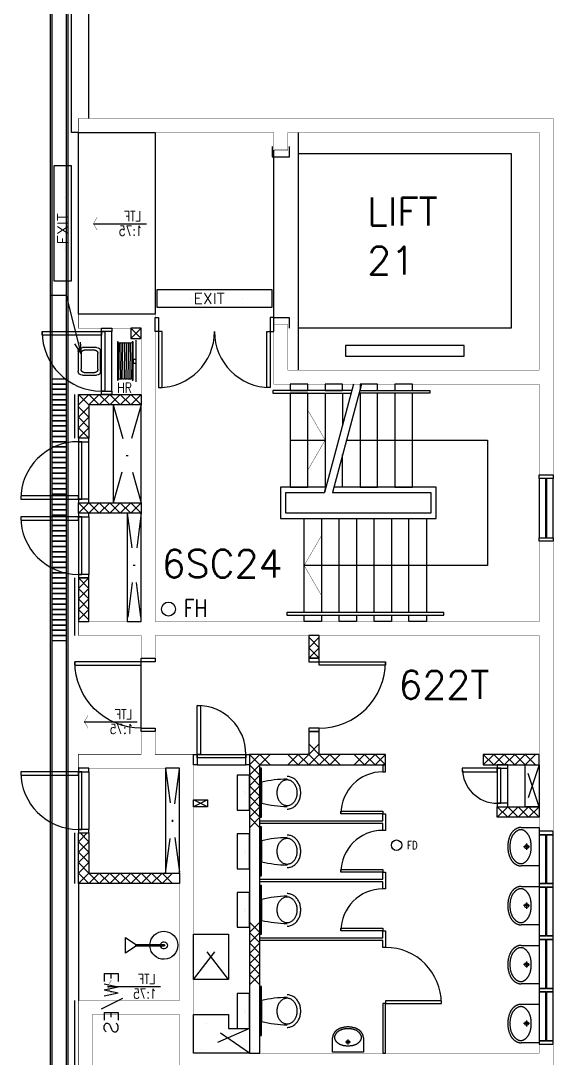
# Model space of a CAD drawing. Header units: millimetres. Extents: x -68474 to 336700, y -113450 to 53663.
# Drawn here: x 128925 to 136552, y -86200 to -71350 of the extents above; entities that cross this region are included whole.
import ezdxf

# ---------------------------------------------------------------- set-up
doc = ezdxf.new("R2010")
doc.units = ezdxf.units.MM
doc.header["$LTSCALE"] = 1000
doc.linetypes.add('s5147a$0$DASHDOT', pattern=[1, 0.5, -0.25, 0, -0.25])
doc.linetypes.add('s5147a$0$DOT', pattern=[0.25, 0, -0.25])
for name, color, linetype in [('s5147a$0$11', 7, 'Continuous'), ('s5147a$0$20', 7, 'Continuous'), ('s5147a$0$22', 7, 'Continuous'), ('s5147a$0$23', 7, 'Continuous'), ('s5147a$0$25', 7, 'Continuous'), ('s5147a$0$30', 7, 'Continuous'), ('s5147a$0$39', 7, 'Continuous'), ('s5147a$0$42', 7, 'Continuous'), ('s5147a$0$45', 7, 'Continuous'), ('s5147a$0$49', 7, 'Continuous'), ('s5147a$0$56', 7, 'Continuous'), ('s5147a$0$ROOM-NO', 4, 'Continuous')]:
    doc.layers.add(name, color=color, linetype=linetype)
doc.styles.add('s5147a$0$STANDARD', font='romans.shx', dxfattribs={"width": 0.75})

# ---------------------------------------------------------------- blocks, each defined once
blk = doc.blocks.new('s5147a$0$D1050A')
at = {"layer": 's5147a$0$30', "color": 4, "linetype": 'Continuous'}
blk.add_lwpolyline([(0.05, 0.2), (0.05, 1.15), (0.1, 1.15), (0.1, 0.2), (0, 0.2), (0, 0), (0.05, 0), (0.05, 0.2)], dxfattribs=at)
blk.add_lwpolyline([(1, 0), (1.05, 0), (1.05, 0.2), (1, 0.2)], close=True, dxfattribs=at)
blk.add_arc((0.05, 0.2), 0.95, 0, 90, dxfattribs=at)
blk = doc.blocks.new('s5147a$0$D1050B')
at = {"layer": 's5147a$0$30', "color": 4, "linetype": 'Continuous'}
blk.add_lwpolyline([(0.05, 0.15), (0.05, 1.1), (0.1, 1.1), (0.1, 0.15), (0, 0.15), (0, 0), (0.05, 0), (0.05, 0.15)], dxfattribs=at)
blk.add_lwpolyline([(1, 0), (1.05, 0), (1.05, 0.15), (1, 0.15)], close=True, dxfattribs=at)
blk.add_arc((0.05, 0.15), 0.95, 0, 90, dxfattribs=at)
blk = doc.blocks.new('s5147a$0$HAT15')
at = {"layer": 's5147a$0$22', "color": 14, "linetype": 'Continuous'}
for p, q in [((0, 0), (0.15, 0.15)), ((0, 0.15), (0.15, 0))]:
    blk.add_line(p, q, dxfattribs=at)
blk = doc.blocks.new('s5147a$0$WHB')
at = {"layer": 's5147a$0$49', "color": 2, "linetype": 'Continuous'}
for p, q in [((-0.275, -0.1358), (-0.275, -0.224)), ((-0.319, -0.18), (-0.231, -0.18))]:
    blk.add_line(p, q, dxfattribs=at)
blk.add_lwpolyline([(-0.5499, -0.257), (-0.5499, 0), (0, 0), (0, -0.257)], dxfattribs=at)
for points in [[(-0.2749, -0.1127, 0.004239), (-0.289204, -0.113251, 0.002651), (-0.3035, -0.114, 0.003533), (-0.31721, -0.114869, 0.006003), (-0.3309, -0.116, 0.015073), (-0.34193, -0.117427, 0.005128), (-0.3529, -0.1193, 0.012086), (-0.365606, -0.121897, 0.007915), (-0.3782, -0.125, 0.017555), (-0.394382, -0.129857, 0.016389), (-0.4102, -0.1358, 0.012678), (-0.421941, -0.140931, 0.028606), (-0.4332, -0.147, 0.005075), (-0.441524, -0.152288, 0.008504), (-0.4497, -0.1578, 0.002696), (-0.457488, -0.163282, 0.012777), (-0.4651, -0.169, 0.01603), (-0.471331, -0.174302, 0.016779), (-0.4772, -0.18, 0.006146), (-0.482301, -0.18541, 0.012077), (-0.4872, -0.191, 0.004888), (-0.491647, -0.196462, 0.003638), (-0.496, -0.202, 0.008947), (-0.499981, -0.207341, 0.006073), (-0.5038, -0.2128, 0.039408), (-0.506807, -0.218138, 0.017301), (-0.5092, -0.2238, 0.017623), (-0.513063, -0.234644, 0.033372), (-0.5158, -0.2458, 0.018563), (-0.516526, -0.251381, 0.012968), (-0.5169, -0.257, 0.012131), (-0.517005, -0.262402, 0.016663), (-0.5168, -0.2678, 0.029632), (-0.515325, -0.278934, 0.031912), (-0.5125, -0.2898, 0.01542), (-0.510432, -0.295474, 0.017108), (-0.508, -0.301, 0.002382), (-0.505364, -0.306433, 0.00952), (-0.5026, -0.3118, 0.009627), (-0.499383, -0.317448, 0.005168), (-0.496, -0.323, 0.013642), (-0.4923, -0.328605, 0.013648), (-0.4883, -0.334, 0.020386), (-0.483532, -0.339563, 0.012995), (-0.4784, -0.3448, 0.006177), (-0.472406, -0.350518, 0.012992), (-0.4662, -0.356, 0.001911), (-0.459656, -0.361407, -0.00085), (-0.4531, -0.3668, -0.002763), (-0.446549, -0.372299, 0.002623), (-0.44, -0.3778, 0.05247), (-0.430413, -0.38396, 0.00623), (-0.4201, -0.389, 0.021349), (-0.40648, -0.394932, 0.010161), (-0.3925, -0.4, 0.016064), (-0.372847, -0.406015, 0.009991), (-0.3529, -0.411, 0.017366), (-0.335986, -0.414265, 0.012989), (-0.3189, -0.4165, 0.01392), (-0.296931, -0.418207, 0.013692), (-0.2749, -0.4187, 0.012459), (-0.252921, -0.41804, 0.012166), (-0.231, -0.4163, 0.011998), (-0.213873, -0.414128, 0.016069), (-0.1969, -0.411, 0.011274), (-0.176834, -0.406224, 0.025447), (-0.1572, -0.4, 0.011112), (-0.144438, -0.394863, 0.017831), (-0.132, -0.389, 0.002905), (-0.121887, -0.383776, 0.025327), (-0.1121, -0.378, 0.00801), (-0.10424, -0.372551, 0.011565), (-0.0966, -0.3668, 0.003173), (-0.089937, -0.361475, 0.008314), (-0.0834, -0.356, 0.007853), (-0.077264, -0.350493, 0.007586), (-0.0713, -0.3448, 0.011579), (-0.066181, -0.339552, 0.019406), (-0.0614, -0.334, 0.014434), (-0.057382, -0.328617, 0.016024), (-0.0537, -0.323, 0.005126), (-0.050381, -0.31744, 0.007114), (-0.0472, -0.3118, 0.007738), (-0.044393, -0.306429, 0.002848), (-0.0417, -0.301, 0.021656), (-0.039297, -0.295482, 0.014757), (-0.0373, -0.2898, 0.027907), (-0.034472, -0.279028, 0.034296), (-0.033, -0.268, 0.016613), (-0.032856, -0.262501, 0.009533), (-0.033, -0.257, 0.010392), (-0.033345, -0.251385, 0.017332), (-0.034, -0.2458, 0.037977), (-0.036661, -0.234723, 0.020366), (-0.0406, -0.224, 0.016669), (-0.043134, -0.21826, 0.03136), (-0.0462, -0.2128, 0.006089), (-0.049858, -0.207335, 0.01105), (-0.0537, -0.202, 0.005719), (-0.05808, -0.196344, 0.006781), (-0.0626, -0.1908, 0.012108), (-0.067454, -0.185313, 0.005553), (-0.0725, -0.18, 0.016017), (-0.078354, -0.174343, 0.010389), (-0.0845, -0.169, 0.020034), (-0.092125, -0.163162, 0.010765), (-0.1001, -0.1578, 0.013175), (-0.109299, -0.15223, 0.005172), (-0.1187, -0.147, 0.012528), (-0.130085, -0.141168, 0.007684), (-0.1417, -0.1358, 0.017552), (-0.156402, -0.129848, 0.019466), (-0.1715, -0.125, 0.012068), (-0.184124, -0.121804, 0.015156), (-0.1969, -0.1193, 0.00473), (-0.20783, -0.117603, 0.008692), (-0.2188, -0.1162, 0.005092), (-0.232536, -0.114838, 0.0067), (-0.2463, -0.1138, 0.005974), (-0.260594, -0.113101, 0.004448), (-0.2749, -0.1127)], [(-0.5499, -0.257, -0.002263), (-0.549724, -0.267938, 0.036796), (-0.5488, -0.2788, 0.020421), (-0.546385, -0.289895, 0.014498), (-0.5432, -0.3008, 0.010932), (-0.539394, -0.312137, 0.038908), (-0.5345, -0.323, 0.008498), (-0.528085, -0.334012, 0.008482), (-0.5213, -0.3448, -0.000875), (-0.517665, -0.350522, 0.031206), (-0.5137, -0.356, 0.012082), (-0.508833, -0.361474, 0.003111), (-0.5038, -0.3668, 0.003418), (-0.498358, -0.372457, 0.006942), (-0.4928, -0.378, 0.02136), (-0.486346, -0.383668, 0.004577), (-0.4796, -0.389, 0.010329), (-0.472016, -0.394741, 0.020459), (-0.4641, -0.4, 0.011097), (-0.454214, -0.405612, 0.000222), (-0.4442, -0.411, 0.005265), (-0.433797, -0.416491, 0.003486), (-0.4233, -0.4218, 0.03693), (-0.407126, -0.428284, 0.017242), (-0.3903, -0.433, 0.00772), (-0.365676, -0.438744, 0.00623), (-0.3409, -0.4438, 0.007249), (-0.329931, -0.445752, 0.011082), (-0.3189, -0.4473, 0.017141), (-0.296937, -0.44907, 0.013335), (-0.2749, -0.4495, 0.011832), (-0.252918, -0.448864, 0.013868), (-0.231, -0.4471, 0.010346), (-0.219921, -0.445647, 0.007504), (-0.2089, -0.4438, 0.007334), (-0.183976, -0.438946, 0.014721), (-0.1593, -0.433, 0.021098), (-0.143742, -0.427981, 0.016671), (-0.1286, -0.4218, 0.002597), (-0.116958, -0.416588, 0.013831), (-0.1055, -0.411, 0.006107), (-0.095486, -0.405597, 0.013889), (-0.0857, -0.3998, 0.009703), (-0.077806, -0.394602, 0.01659), (-0.0702, -0.389, 0.007376), (-0.063502, -0.383568, 0.018682), (-0.0571, -0.3778, 0.004037), (-0.051612, -0.372338, 0.002917), (-0.0462, -0.3668, 0.003488), (-0.041091, -0.361454, 0.007308), (-0.0361, -0.356, 0.034111), (-0.032062, -0.350644, 0.001258), (-0.0284, -0.345, 0.012547), (-0.021568, -0.33404, 0.008451), (-0.0152, -0.3228, 0.032813), (-0.01028, -0.312022, 0.01499), (-0.0064, -0.3008, 0.017513), (-0.003328, -0.2899, 0.020828), (-0.0011, -0.2788, 0.031844), (-0.000225, -0.267931, -0.001864), (0, -0.257)]]:
    blk.add_lwpolyline(points, format="xyb", dxfattribs=at)
blk.add_circle((-0.274895, -0.179898), 0.0275, dxfattribs=at)
blk = doc.blocks.new('s5147a$0$55AAD')
at = {"layer": 's5147a$0$49', "color": 2, "linetype": 'Continuous'}
for p, q in [((-0.2501, 0.1751), (-0.4001, 0.1751)), ((-0.4001, 0.1751), (-0.1001, 0.1751)), ((-0.4001, 0.1751), (-0.1001, 0.1751))]:
    blk.add_line(p, q, dxfattribs=at)
at = {"layer": 's5147a$0$49', "color": 2, "linetype": 's5147a$0$DOT'}
for p, q in [((-0.275, -0.075), (-0.275, 0.15)), ((-0.225, -0.075), (-0.225, 0.15))]:
    blk.add_line(p, q, dxfattribs=at)
at = {"layer": 's5147a$0$49', "color": 2, "linetype": 'Continuous'}
for points in [[(-0.0169, 0.540001, 0.038902), (-0.018923, 0.565681, 0.038109), (-0.024843, 0.590755, 0.037587), (-0.034757, 0.615249, 0.035627), (-0.04813, 0.638051, 0.034853), (-0.065282, 0.6596, 0.032579), (-0.085174, 0.678665, 0.031843), (-0.108347, 0.695733, 0.029932), (-0.13345, 0.709829, 0.029397), (-0.160994, 0.721239, 0.028181), (-0.18967, 0.729419, 0.027906), (-0.219649, 0.734429, 0.027494), (-0.25, 0.736101, 0.027494), (-0.280352, 0.734429, 0.027906), (-0.310331, 0.729419, 0.028181), (-0.339007, 0.721239, 0.029397), (-0.366551, 0.709829, 0.029932), (-0.391653, 0.695733, 0.031843), (-0.414827, 0.678665, 0.032579), (-0.434719, 0.6596, 0.034853), (-0.451871, 0.638051, 0.035627), (-0.465244, 0.615249, 0.037587), (-0.475158, 0.590755, 0.038109), (-0.481078, 0.565681, 0.038902), (-0.483101, 0.540001)], [(-0.0669, 0.540001, 0.041026), (-0.068495, 0.559157, 0.03988), (-0.073139, 0.577814, 0.03913), (-0.080956, 0.596117, 0.036397), (-0.091431, 0.613051, 0.035345), (-0.104954, 0.629159, 0.032343), (-0.120529, 0.643309, 0.0314), (-0.138786, 0.656059, 0.029006), (-0.15845, 0.666527, 0.028353), (-0.180126, 0.675042, 0.026886), (-0.202611, 0.681123, 0.026561), (-0.226174, 0.684857, 0.026073), (-0.25, 0.686101, 0.026073), (-0.273827, 0.684857, 0.026561), (-0.29739, 0.681123, 0.026886), (-0.319875, 0.675042, 0.028353), (-0.341551, 0.666527, 0.029006), (-0.361215, 0.656059, 0.0314), (-0.379472, 0.643309, 0.032343), (-0.395047, 0.629159, 0.035345), (-0.40857, 0.613051, 0.036397), (-0.419045, 0.596117, 0.03913), (-0.426862, 0.577814, 0.03988), (-0.431506, 0.559157, 0.041026), (-0.433101, 0.540001)], [(-0.433101, 0.540001, 0.041026), (-0.431506, 0.520845, 0.03988), (-0.426862, 0.502187, 0.03913), (-0.419045, 0.483885, 0.036397), (-0.40857, 0.466951, 0.035345), (-0.395047, 0.450843, 0.032343), (-0.379472, 0.436692, 0.0314), (-0.361215, 0.423942, 0.029006), (-0.341551, 0.413474, 0.028353), (-0.319875, 0.40496, 0.026886), (-0.29739, 0.398879, 0.026561), (-0.273827, 0.395144, 0.026073), (-0.25, 0.393901, 0.026073), (-0.226174, 0.395144, 0.026561), (-0.202611, 0.398879, 0.026886), (-0.180126, 0.40496, 0.028353), (-0.15845, 0.413474, 0.029006), (-0.138786, 0.423942, 0.0314), (-0.120529, 0.436692, 0.032343), (-0.104954, 0.450843, 0.035345), (-0.091431, 0.466951, 0.036397), (-0.080956, 0.483885, 0.03913), (-0.073139, 0.502187, 0.03988), (-0.068495, 0.520845, 0.041026), (-0.0669, 0.540001)]]:
    blk.add_lwpolyline(points, format="xyb", dxfattribs=at)
for points in [[(-0.6, 0.175), (-0.6, 0.15), (0.1, 0.15), (0.1, 0.175)], [(0, -0.175), (0, 0), (-0.5, 0), (-0.5, -0.175)]]:
    blk.add_lwpolyline(points, close=True, dxfattribs=at)
at = {"layer": 's5147a$0$49', "color": 2, "linetype": 's5147a$0$DOT'}
blk.add_circle((-0.25, -0.075), 0.025, dxfattribs=at)
at = {"layer": 's5147a$0$49', "color": 2, "linetype": 'Continuous'}
for centre, start, end in [((1.285185, 0.572852), 181.087625, 193.279619), ((-1.785186, 0.572852), 346.720383, 358.912378)]:
    blk.add_arc(centre, 1.731561, start, end, dxfattribs=at)
blk = doc.blocks.new('s5147a$0$D1700A')
at = {"layer": 's5147a$0$30', "color": 4, "linetype": 'Continuous'}
for points in [[(0, 0), (0.05, 0), (0.05, 1), (0.1, 1), (0.1, 0.2), (0, 0.2), (0, 0)], [(1.7, 0), (1.65, 0), (1.65, 1), (1.6, 1), (1.6, 0.2), (1.7, 0.2), (1.7, 0)]]:
    blk.add_lwpolyline(points, dxfattribs=at)
for centre, start, end in [((0.05, 0.2), 0, 90), ((1.650003, 0.2), 90, 180)]:
    blk.add_arc(centre, 0.800001, start, end, dxfattribs=at)
blk = doc.blocks.new('s5147a$0$HR')
at = {"layer": 's5147a$0$56', "color": 1, "linetype": 'Continuous'}
for p, q in [((-0.3, 0), (0.3, 0)), ((0.249, -0.0595), (-0.2491, -0.0671)), ((0.249, -0.0863), (-0.2491, -0.0939)), ((0.249, -0.1131), (-0.2491, -0.1207)), ((0.249, -0.1399), (-0.2491, -0.1475)), ((0.249, -0.1667), (-0.2491, -0.1743)), ((-0.2491, -0.201), (0.249, -0.1934)), ((0.249, -0.2202), (-0.2491, -0.2278)), ((0.249, -0.247), (-0.2491, -0.2546))]:
    blk.add_line(p, q, dxfattribs=at)
for points in [[(-0.275, -0.0575), (-0.275, -0.045), (0.275, -0.045), (0.275, -0.0575)], [(0.02, -0.0001), (0.02, -0.045), (-0.03, -0.045), (-0.03, -0.0001)], [(0.275, -0.2575), (0.275, -0.27), (-0.275, -0.27), (-0.275, -0.2575)]]:
    blk.add_lwpolyline(points, close=True, dxfattribs=at)
for centre, start, end in [((-0.2491, -0.08055), 89.999978, 269.999972), ((-0.2491, -0.107336), 89.999978, 269.999972), ((-0.2491, -0.134122), 89.999978, 269.999972), ((-0.2491, -0.160907), 89.999978, 269.999972), ((0.249, -0.07295), 270.000028, 90.000022), ((0.249, -0.099736), 270.000028, 90.000022), ((0.249, -0.126522), 270.000028, 90.000022), ((0.249, -0.153307), 270.000028, 90.000022), ((-0.2491, -0.187693), 89.999978, 269.999972), ((-0.2491, -0.214479), 89.999978, 269.999972), ((-0.2491, -0.241265), 89.999978, 269.999972), ((0.249, -0.180093), 270.000028, 90.000022), ((0.249, -0.206879), 270.000028, 90.000022), ((0.249, -0.233665), 270.000028, 90.000022)]:
    blk.add_arc(centre, 0.013393, start, end, dxfattribs=at)
at = {"layer": 's5147a$0$56', "color": 1, "linetype": 'Continuous', "style": 's5147a$0$STANDARD'}
blk.add_text('J.D.K.', height=0.0003, dxfattribs=at).set_placement((-0.2732, -0.2696))
blk = doc.blocks.new('s5147a$0$H450')
at = {"layer": 's5147a$0$22', "color": 14, "linetype": 'Continuous'}
for points in [[(0, 0.15), (0.15, 0), (0.3, 0.15), (0.45, 0)], [(0, 0), (0.15, 0.15), (0.3, 0), (0.45, 0.15)]]:
    blk.add_lwpolyline(points, dxfattribs=at)
blk = doc.blocks.new('s5147a$0$H600')
at = {"layer": 's5147a$0$22', "color": 14, "linetype": 'Continuous'}
for points in [[(0, 0), (0.15, 0.15), (0.3, 0), (0.45, 0.15), (0.6, 0)], [(0, 0.15), (0.15, 0), (0.3, 0.15), (0.45, 0), (0.6, 0.15)]]:
    blk.add_lwpolyline(points, dxfattribs=at)
blk = doc.blocks.new('s5147a$0$CSINK')
at = {"layer": 's5147a$0$49', "color": 14, "linetype": 'Continuous'}
for p, q in [((0.075, 0.4), (0.425, 0.4)), ((0, 0.075), (0, 0.325)), ((0.05, 0.1062), (0.05, 0.2938)), ((0.11, 0.35), (0.39, 0.35)), ((0.45, 0.2938), (0.45, 0.1062)), ((0.5, 0.325), (0.5, 0.075)), ((0.425, 0), (0.075, 0)), ((0.39, 0.05), (0.11, 0.05))]:
    blk.add_line(p, q, dxfattribs=at)
for points in [[(0.11, 0.350001, 0.03065), (0.102177, 0.349519, 0.030839), (0.094471, 0.348084, 0.030964), (0.08706, 0.345725, 0.031496), (0.08, 0.342465, 0.031724), (0.0735, 0.338393, 0.032492), (0.067574, 0.333525, 0.032773), (0.06242, 0.328016, 0.033593), (0.058039, 0.321876, 0.033855), (0.054579, 0.315296, 0.034491), (0.052045, 0.308309, 0.03465), (0.050517, 0.301101, 0.034891), (0.05, 0.293751)], [(0.450001, 0.29375, 0.034891), (0.449484, 0.301101, 0.03465), (0.447956, 0.308309, 0.034491), (0.445422, 0.315296, 0.033855), (0.441962, 0.321876, 0.033593), (0.437581, 0.328016, 0.032773), (0.432427, 0.333525, 0.032492), (0.426501, 0.338393, 0.031724), (0.420001, 0.342465, 0.031496), (0.412941, 0.345725, 0.030964), (0.40553, 0.348084, 0.030839), (0.397824, 0.349519, 0.03065), (0.390001, 0.350001)], [(0.05, 0.10625, 0.034891), (0.050517, 0.0989, 0.03465), (0.052045, 0.091692, 0.034491), (0.054579, 0.084704, 0.033855), (0.058039, 0.078125, 0.033593), (0.06242, 0.071985, 0.032773), (0.067574, 0.066475, 0.032492), (0.0735, 0.061608, 0.031724), (0.08, 0.057536, 0.031496), (0.08706, 0.054276, 0.030964), (0.094471, 0.051917, 0.030839), (0.102177, 0.050482, 0.03065), (0.11, 0.05)], [(0.390001, 0.05, 0.03065), (0.397824, 0.050482, 0.030839), (0.40553, 0.051917, 0.030964), (0.412941, 0.054276, 0.031496), (0.420001, 0.057536, 0.031724), (0.426501, 0.061608, 0.032492), (0.432427, 0.066475, 0.032773), (0.437581, 0.071985, 0.033593), (0.441962, 0.078125, 0.033855), (0.445422, 0.084704, 0.034491), (0.447956, 0.091692, 0.03465), (0.449484, 0.0989, 0.034891), (0.450001, 0.10625)]]:
    blk.add_lwpolyline(points, format="xyb", dxfattribs=at)
for centre, start, end in [((0.075, 0.325001), 89.999997, 179.999997), ((0.425001, 0.325001), 0, 90), ((0.075, 0.075), 179.999997, 269.999997), ((0.425001, 0.075), 270, 0)]:
    blk.add_arc(centre, 0.075, start, end, dxfattribs=at)
blk = doc.blocks.new('s5147a$0$FD')
at = {"layer": 's5147a$0$45', "color": 4, "linetype": 'Continuous'}
blk.add_circle((0, 0), 0.1, dxfattribs=at)
at = {"layer": 's5147a$0$45', "color": 4, "linetype": 'Continuous', "style": 's5147a$0$STANDARD', "width": 0.8}
blk.add_text('FD', height=0.15, dxfattribs=at).set_placement((0.2, -0.0751))
blk = doc.blocks.new('s5147a$0$LTF75')
at = {"layer": 's5147a$0$45', "color": 4, "linetype": 'Continuous'}
blk.add_line((0.7586, 0), (0, 0), dxfattribs=at)
at = {"layer": 's5147a$0$45', "color": 4, "linetype": 'Continuous', "const_width": 0.005}
blk.add_lwpolyline([(0.7059, 0.0912), (0.7586, 0), (0.7059, -0.0914)], dxfattribs=at)
at = {"layer": 's5147a$0$45', "color": 4, "linetype": 'Continuous', "style": 's5147a$0$STANDARD', "width": 0.800142}
for s, p in [('LTF', (0.0735, 0.036)), ('1:75', (0.0556, -0.1735))]:
    blk.add_text(s, height=0.1406, dxfattribs=at).set_placement(p)
blk = doc.blocks.new('s5147a$0$H900')
at = {"layer": 's5147a$0$22', "color": 14, "linetype": 'Continuous'}
for points in [[(0, 0), (0.15, 0.15), (0.3, 0), (0.45, 0.15), (0.6, 0), (0.75, 0.15), (0.9, 0)], [(0, 0.15), (0.15, 0), (0.3, 0.15), (0.45, 0), (0.6, 0.15), (0.75, 0), (0.9, 0.15)]]:
    blk.add_lwpolyline(points, dxfattribs=at)
blk = doc.blocks.new('s5147a$0$EW$ES')
at = {"layer": 's5147a$0$56', "color": 10, "linetype": 'Continuous'}
blk.add_lwpolyline([(-0.0125, 0), (-0.0125, -0.4), (0.0125, -0.4), (0.0125, 0)], dxfattribs=at)
blk.add_lwpolyline([(-0.0125, -0.4), (-0.1125, -0.55), (0.1125, -0.55), (0.0125, -0.4)], close=True, dxfattribs=at)
for radius, start, end in [(0.2, 273.58332, 266.41668), (0.05, 284.47751, 255.52249), (0.0125, 0, 180)]:
    blk.add_arc((0, 0), radius, start, end, dxfattribs=at)
at = {"layer": 's5147a$0$56', "color": 10, "linetype": 'Continuous', "style": 's5147a$0$STANDARD'}
blk.add_text('EW/ES', height=0.2, rotation=180, dxfattribs=at).set_placement((-0.371, -0.654))
blk = doc.blocks.new('s5147a$0$EXIT')
at = {"layer": 's5147a$0$39', "color": 1, "linetype": 'Continuous'}
blk.add_lwpolyline([(-0.825, -0.25), (0.825, -0.25), (0.825, 0), (-0.825, 0)], close=True, dxfattribs=at)
at = {"layer": 's5147a$0$39', "color": 1, "linetype": 's5147a$0$DOT'}
for centre in [(-0.375001, -0.125), (0.375001, -0.125)]:
    blk.add_circle(centre, 0.025, dxfattribs=at)
at = {"layer": 's5147a$0$39', "color": 1, "linetype": 'Continuous', "style": 's5147a$0$STANDARD', "width": 1.1}
blk.add_text('EXIT', height=0.15, dxfattribs=at).set_placement((-0.3001, -0.2))

msp = doc.modelspace()

# ---------------------------------------------------------------- linework, layer by layer
at = {"layer": 's5147a$0$11', "color": 14, "linetype": 'Continuous'}
msp.add_line((132900, -72950), (132900, -76350), dxfattribs=at)
at = {"layer": 's5147a$0$11', "color": 2, "linetype": 's5147a$0$DASHDOT'}
for p, q in [((130500, -75749.8), (130650, -75899.8)), ((130650, -75749.8), (130500, -75899.8)), ((130250, -76849.8), (130650, -78249.8)), ((130650, -76849.8), (130250, -78249.8)), ((130450, -78399.8), (130650, -79950)), ((130650, -78399.8), (130450, -79950)), ((131000, -82050), (131200, -83550)), ((131000, -83550), (131200, -82050)), ((136350, -82600), (136150, -82000)), ((136350, -82000), (136150, -82600)), ((131600, -82600), (131400, -82500)), ((131600, -82500), (131400, -82600)), ((131900, -85075), (131400, -84425)), ((131400, -85075), (131900, -84425)), ((132200, -86125), (131400, -85575)), ((132200, -85775), (131400, -86125))]:
    msp.add_line(p, q, dxfattribs=at)
at = {"layer": 's5147a$0$11', "color": 3, "linetype": 'Continuous', "const_width": 5}
for points in [[(129750, -72749.8), (136550, -72750), (136550, -77850.2), (136350, -77850.2), (136350, -76550), (132550, -76550), (132550, -75699.8), (132750, -75699.8), (132750, -76350), (136350, -76350), (136350, -72950), (132750, -72950), (132750, -73200), (132550, -73200), (132550, -72950), (129750, -72949.8), (129750, -72749.8)], [(136350, -82950.2), (136350, -80150), (130850, -80150), (130850, -80475), (130650, -80475), (130650, -80150), (129750, -80150), (129750, -79950), (130650, -79950), (130650, -75749.8), (129750, -75749.8), (129750, -75549.8), (130850, -75549.8), (130850, -79950), (136350, -79950), (136350, -78800.2), (136550, -78800.2), (136550, -82950.2), (136350, -82950.2)], [(136350, -86000.2), (136550, -86000.2), (136550, -87000.2), (136350, -87000.2), (136350, -86325), (131200, -86325), (131200, -85575), (129950, -85575), (129950, -86325), (129750, -86325), (129750, -85375), (131200, -85375), (131200, -82050), (129750, -82050), (129750, -81850), (130650, -81850), (130650, -81525), (130850, -81525), (130850, -81850), (131400, -81850), (131400, -86125), (136350, -86125), (136350, -86125), (136350, -86000.2)]]:
    msp.add_lwpolyline(points, dxfattribs=at)
at = {"layer": 's5147a$0$11', "color": 2, "linetype": 'Continuous'}
for points in [[(130650, -75749.8), (130500, -75749.8), (130500, -75899.8), (130650, -75899.8)], [(130650, -76849.8), (130250, -76849.8), (130250, -78249.8), (130650, -78249.8)], [(130650, -78399.8), (130450, -78399.8), (130450, -79950), (130650, -79950)], [(131200, -82050), (131000, -82050), (131000, -83550), (131200, -83550)], [(136350, -82600), (136150, -82600), (136150, -82000), (136350, -82000)], [(131400, -82500), (131600, -82500), (131600, -82600), (131400, -82600)], [(131400, -84425), (131900, -84425), (131900, -85075), (131400, -85075)], [(131400, -86125), (131400, -85575), (131900, -85575), (131900, -85775), (132200, -85775), (132200, -86125)]]:
    msp.add_lwpolyline(points, close=True, dxfattribs=at)
at = {"layer": 's5147a$0$11', "color": 14, "linetype": 'Continuous'}
for points in [[(129750, -76699.8), (130650, -76699.8), (130650, -76849.8), (129900, -76849.8), (129900, -77324.8), (129750, -77324.8)], [(129750, -78249.8), (130650, -78249.8), (130650, -78399.8), (129750, -78399.8)], [(133050, -80475), (133200, -80475), (133200, -80150), (133050, -80150)], [(132200, -86125), (132350, -86125), (132350, -82000), (134150, -82000), (134150, -81850), (133200, -81850), (133200, -81525), (133050, -81525), (133050, -81850), (132200, -81850)], [(135550, -82000), (136350, -82000), (136350, -81850), (135550, -81850)], [(135750, -82600), (136350, -82600), (136350, -82750), (135750, -82750)]]:
    msp.add_lwpolyline(points, close=True, dxfattribs=at)
at = {"layer": 's5147a$0$11', "color": 1, "linetype": 'Continuous'}
msp.add_lwpolyline([(129750, -83550), (129750, -82975), (129900, -82975), (129900, -83550), (131200, -83550), (131200, -83700), (129750, -83700)], close=True, dxfattribs=at)
at = {"layer": 's5147a$0$20', "color": 14, "linetype": 'Continuous'}
msp.add_lwpolyline([(129900, -79324.8), (129750, -79324.8), (129750, -79950), (129900, -79950)], close=True, dxfattribs=at)
at = {"layer": 's5147a$0$22', "color": 1, "linetype": 'Continuous'}
for points in [[(129875, -82975), (129750, -83100), (129900, -83250), (129750, -83400), (129900, -83550)], [(129775, -82975), (129900, -83100), (129750, -83250), (129900, -83400), (129750, -83550)]]:
    msp.add_lwpolyline(points, dxfattribs=at)
at = {"layer": 's5147a$0$23', "color": 14, "linetype": 'Continuous'}
msp.add_line((129900, -72749.8), (129900, -49550), dxfattribs=at)
msp.add_lwpolyline([(129750, -72949.8), (129650, -72949.8), (129650, -48825)], dxfattribs=at)
at = {"layer": 's5147a$0$23', "color": 10, "linetype": 'Continuous'}
for points in [[(136550, -77900.1), (136350, -77900.1), (136350, -77850.2), (136550, -77850.2)], [(136445, -77900.1), (136350, -77900.1), (136350, -78750.3), (136445, -78750.3)], [(136550, -77900.1), (136455, -77900.1), (136455, -78750.3), (136550, -78750.3)], [(136550, -78800.2), (136350, -78800.2), (136350, -78750.3), (136550, -78750.3)], [(136550, -82950.2), (136350, -82950.2), (136350, -83000.5), (136550, -83000.5)], [(136445, -83000.5), (136350, -83000.5), (136350, -83700.1), (136445, -83700.1)], [(136550, -83000.5), (136455, -83000.5), (136455, -83700.1), (136550, -83700.1)], [(136550, -83700.1), (136350, -83700.1), (136350, -83750.4), (136550, -83750.4)], [(136445, -83750.4), (136350, -83750.4), (136350, -84450), (136445, -84450)], [(136550, -83750.4), (136455, -83750.4), (136455, -84450), (136550, -84450)], [(136550, -84450.1), (136350, -84450.1), (136350, -84500.4), (136550, -84500.4)], [(136445, -84500.4), (136350, -84500.4), (136350, -85200), (136445, -85200)], [(136550, -84500.4), (136455, -84500.4), (136455, -85200), (136550, -85200)], [(136550, -85200), (136350, -85200), (136350, -85250.3), (136550, -85250.3)], [(136445, -85250.3), (136350, -85250.3), (136350, -85949.9), (136445, -85949.9)], [(136550, -85250.3), (136455, -85250.3), (136455, -85949.9), (136550, -85949.9)], [(136550, -85949.9), (136350, -85949.9), (136350, -86000.2), (136550, -86000.2)]]:
    msp.add_lwpolyline(points, close=True, dxfattribs=at)
at = {"layer": 's5147a$0$25', "color": 10, "linetype": 'Continuous'}
for p, q in [((133690.2, -76550), (133274.1, -78100)), ((133805.5, -76550), (133389.4, -78100)), ((133285, -76680), (133285, -78025)), ((133535, -76680), (133535, -77128.1)), ((132785, -77352.5), (133285, -77352.5)), ((133535, -78025), (133535, -77557.6)), ((134485, -79950), (134485, -79860)), ((129750, -83700), (129750, -85375))]:
    msp.add_line(p, q, dxfattribs=at)
at = {"layer": 's5147a$0$25', "color": 4, "linetype": 'Continuous'}
for p, q in [((129700, -77324.8), (129700, -76699.8)), ((129700, -80150), (129700, -79324.8)), ((129700, -83700), (129700, -82975)), ((129700, -89900), (129700, -85375))]:
    msp.add_line(p, q, dxfattribs=at)
at = {"layer": 's5147a$0$25', "color": 10, "linetype": 'Continuous'}
for points in [[(133035, -76550), (132785, -76550), (132785, -76640), (133035, -76640)], [(133535, -76550), (133285, -76550), (133285, -76640), (133535, -76640)], [(134035, -76550), (133785, -76550), (133785, -76640), (134035, -76640)], [(134535, -76550), (134285, -76550), (134285, -76640), (134535, -76640)], [(133035, -76680), (132785, -76680), (132785, -78025), (133035, -78025)], [(134035, -76680), (133785, -76680), (133785, -78025), (134035, -78025)], [(134535, -76680), (134285, -76680), (134285, -78025), (134535, -78025)], [(133294.2, -78025), (132645, -78025), (132645, -78475), (134875, -78475), (134875, -78025), (133409.5, -78025), (133389.4, -78100), (134800, -78100), (134800, -78400), (132720, -78400), (132720, -78100), (133274.1, -78100)], [(133235, -79820), (132985, -79820), (132985, -78475), (133235, -78475)], [(133735, -79820), (133485, -79820), (133485, -78475), (133735, -78475)], [(134235, -79820), (133985, -79820), (133985, -78475), (134235, -78475)], [(134735, -79820), (134485, -79820), (134485, -78475), (134735, -78475)], [(132735, -79860), (134985, -79860), (134985, -79820), (132735, -79820)], [(133235, -79950), (132985, -79950), (132985, -79860), (133235, -79860)], [(133735, -79950), (133485, -79950), (133485, -79860), (133735, -79860)], [(134235, -79950), (133985, -79950), (133985, -79860), (134235, -79860)], [(134735, -79950), (134485, -79950), (134485, -79860), (134735, -79860)]]:
    msp.add_lwpolyline(points, close=True, dxfattribs=at)
for points in [[(133666.1, -76640), (132535, -76640), (132535, -76680), (133655.4, -76680)], [(133781.3, -76640), (134785, -76640), (134785, -76680), (133770.6, -76680)], [(133590.1, -77352.5), (135612.5, -77352.5), (135612.5, -79147.5), (132985, -79147.5)]]:
    msp.add_lwpolyline(points, dxfattribs=at)
at = {"layer": 's5147a$0$25', "color": 10, "linetype": 'Continuous', "const_width": 5}
for points in [[(133035, -76919.5), (133285, -77352.5), (133035, -77785.5)], [(133235, -79580.5), (132985, -79147.5), (133235, -78714.5)]]:
    msp.add_lwpolyline(points, dxfattribs=at)
at = {"layer": 's5147a$0$30', "color": 7, "linetype": 'Continuous'}
for p, q in [((130230, -76649.8), (130230, -75799.8)), ((130230, -76649.8), (130230, -75799.8)), ((130230, -76649.8), (130230, -75799.8)), ((129900, -78199.8), (129900, -77374.8)), ((129900, -78449.8), (129900, -79274.8)), ((129900, -82100), (129900, -82925)), ((131450, -82000), (132150, -82000)), ((135900, -82550), (135900, -82050))]:
    msp.add_line(p, q, dxfattribs=at)
for points in [[(132525, -73149.8), (132525, -73299.8), (132775, -73299.8), (132775, -73149.8)], [(132775, -75750.2), (132775, -75600.2), (132550, -75600.2)]]:
    msp.add_lwpolyline(points, dxfattribs=at)
for points in [[(130080, -75799.8), (130080, -75849.8), (129230, -75849.8), (129230, -75799.8)], [(130080, -75749.8), (130230, -75749.8), (130230, -75799.8), (130080, -75799.8)], [(130080, -75749.8), (130230, -75749.8), (130230, -75799.8), (130080, -75799.8)], [(130080, -75749.8), (130230, -75749.8), (130230, -75799.8), (130080, -75799.8)], [(130080, -75799.8), (130130, -75799.8), (130130, -76649.8), (130080, -76649.8)], [(130080, -75799.8), (130130, -75799.8), (130130, -76649.8), (130080, -76649.8)], [(130080, -75799.8), (130130, -75799.8), (130130, -76649.8), (130080, -76649.8)], [(130080, -76649.8), (130230, -76649.8), (130230, -76699.8), (130080, -76699.8)], [(130080, -76649.8), (130230, -76649.8), (130230, -76699.8), (130080, -76699.8)], [(130080, -76649.8), (130230, -76649.8), (130230, -76699.8), (130080, -76699.8)], [(129750, -77374.8), (129900, -77374.8), (129900, -77324.8), (129750, -77324.8)], [(129750, -78199.8), (129800, -78199.8), (129800, -77374.8), (129750, -77374.8)], [(129750, -78199.8), (129750, -78149.8), (128925, -78149.8), (128925, -78199.8)], [(129750, -78249.8), (129900, -78249.8), (129900, -78199.8), (129750, -78199.8)], [(129750, -78449.8), (129900, -78449.8), (129900, -78399.8), (129750, -78399.8)], [(129750, -78499.8), (129750, -78449.8), (128925, -78449.8), (128925, -78499.8)], [(129750, -79274.8), (129800, -79274.8), (129800, -78449.8), (129750, -78449.8)], [(129750, -79324.8), (129900, -79324.8), (129900, -79274.8), (129750, -79274.8)], [(131450, -81850), (131450, -81150), (131500, -81150), (131500, -81850)], [(131400, -81850), (131450, -81850), (131450, -82000), (131400, -82000)], [(131450, -81850), (132150, -81850), (132150, -81900), (131450, -81900)], [(132150, -81850), (132200, -81850), (132200, -82000), (132150, -82000)], [(129750, -82150), (129750, -82100), (128925, -82100), (128925, -82150)], [(129750, -82100), (129900, -82100), (129900, -82050), (129750, -82050)], [(129750, -82925), (129800, -82925), (129800, -82100), (129750, -82100)], [(135250, -82050), (135250, -82100), (135750, -82100), (135750, -82050)], [(135750, -82050), (135900, -82050), (135900, -82000), (135750, -82000)], [(135750, -82550), (135800, -82550), (135800, -82050), (135750, -82050)], [(135750, -82600), (135900, -82600), (135900, -82550), (135750, -82550)], [(129750, -82975), (129900, -82975), (129900, -82925), (129750, -82925)]]:
    msp.add_lwpolyline(points, close=True, dxfattribs=at)
for centre, radius, start, end in [((130080, -75799.8), 850, 180, 270), ((129750, -78199.8), 825, 90, 180), ((129750, -78449.8), 825, 180, 270), ((131450, -81850), 700, 0, 90), ((129750, -82100), 825, 180, 270), ((135750, -82050), 500, 180, 270)]:
    msp.add_arc(centre, radius, start, end, dxfattribs=at)
at = {"layer": 's5147a$0$42', "color": 14, "linetype": 'Continuous'}
msp.add_lwpolyline([(132900, -73250), (135950, -73250), (135950, -75750), (132900, -75750)], dxfattribs=at)
msp.add_lwpolyline([(133575, -76000), (133575, -76150), (135275, -76150), (135275, -76000)], close=True, dxfattribs=at)
at = {"layer": 's5147a$0$45', "color": 4, "linetype": 'Continuous'}
for p, q in [((132550, -75699.8), (132550, -73200)), ((130650, -81475), (130650, -80575))]:
    msp.add_line(p, q, dxfattribs=at)
at = {"layer": 's5147a$0$45', "color": 14, "linetype": 'Continuous'}
for points in [[(129600, -108749.8), (129350.2, -108749.8), (129350.2, -51312), (129600, -51312)], [(129575, -108724.8), (129375.2, -108724.8), (129375.2, -51337), (129575, -51337)], [(129575.2, -76549.8), (129375.2, -76549.8), (129375.2, -76474.8), (129575.2, -76474.8)], [(129575.2, -76624.8), (129375.2, -76624.8), (129375.2, -76549.8), (129575.2, -76549.8)], [(129575.2, -76699.8), (129375.2, -76699.8), (129375.2, -76624.8), (129575.2, -76624.8)], [(129575.2, -76774.8), (129375.2, -76774.8), (129375.2, -76699.8), (129575.2, -76699.8)], [(129575.2, -76849.8), (129375.2, -76849.8), (129375.2, -76774.8), (129575.2, -76774.8)], [(129575.2, -76924.8), (129375.2, -76924.8), (129375.2, -76849.8), (129575.2, -76849.8)], [(129575.2, -76999.8), (129375.2, -76999.8), (129375.2, -76924.8), (129575.2, -76924.8)], [(129575.2, -77074.8), (129375.2, -77074.8), (129375.2, -76999.8), (129575.2, -76999.8)], [(129575.2, -77149.8), (129375.2, -77149.8), (129375.2, -77074.8), (129575.2, -77074.8)], [(129575.2, -77224.8), (129375.2, -77224.8), (129375.2, -77149.8), (129575.2, -77149.8)], [(129575.2, -77299.8), (129375.2, -77299.8), (129375.2, -77224.8), (129575.2, -77224.8)], [(129575.2, -77374.8), (129375.2, -77374.8), (129375.2, -77299.8), (129575.2, -77299.8)], [(129575.2, -77449.8), (129375.2, -77449.8), (129375.2, -77374.8), (129575.2, -77374.8)], [(129575.2, -77524.8), (129375.2, -77524.8), (129375.2, -77449.8), (129575.2, -77449.8)], [(129575.2, -77599.8), (129375.2, -77599.8), (129375.2, -77524.8), (129575.2, -77524.8)], [(129575.2, -77674.8), (129375.2, -77674.8), (129375.2, -77599.8), (129575.2, -77599.8)], [(129575.2, -77749.8), (129375.2, -77749.8), (129375.2, -77674.8), (129575.2, -77674.8)], [(129575.2, -77824.8), (129375.2, -77824.8), (129375.2, -77749.8), (129575.2, -77749.8)], [(129575.2, -77899.8), (129375.2, -77899.8), (129375.2, -77824.8), (129575.2, -77824.8)], [(129575.2, -77974.8), (129375.2, -77974.8), (129375.2, -77899.8), (129575.2, -77899.8)], [(129575.2, -78049.8), (129375.2, -78049.8), (129375.2, -77974.8), (129575.2, -77974.8)], [(129575.2, -78124.8), (129375.2, -78124.8), (129375.2, -78049.8), (129575.2, -78049.8)], [(129575.2, -78199.8), (129375.2, -78199.8), (129375.2, -78124.8), (129575.2, -78124.8)], [(129575.2, -78274.8), (129375.2, -78274.8), (129375.2, -78199.8), (129575.2, -78199.8)], [(129575.2, -78349.8), (129375.2, -78349.8), (129375.2, -78274.8), (129575.2, -78274.8)], [(129575.2, -78424.8), (129375.2, -78424.8), (129375.2, -78349.8), (129575.2, -78349.8)], [(129575.2, -78499.8), (129375.2, -78499.8), (129375.2, -78424.8), (129575.2, -78424.8)], [(129575.2, -78574.8), (129375.2, -78574.8), (129375.2, -78499.8), (129575.2, -78499.8)], [(129575.2, -78649.8), (129375.2, -78649.8), (129375.2, -78574.8), (129575.2, -78574.8)], [(129575.2, -78724.8), (129375.2, -78724.8), (129375.2, -78649.8), (129575.2, -78649.8)], [(129575.2, -78799.8), (129375.2, -78799.8), (129375.2, -78724.8), (129575.2, -78724.8)], [(129575.2, -78874.8), (129375.2, -78874.8), (129375.2, -78799.8), (129575.2, -78799.8)], [(129575.2, -78949.8), (129375.2, -78949.8), (129375.2, -78874.8), (129575.2, -78874.8)], [(129575.2, -79024.8), (129375.2, -79024.8), (129375.2, -78949.8), (129575.2, -78949.8)], [(129575.2, -79099.8), (129375.2, -79099.8), (129375.2, -79024.8), (129575.2, -79024.8)], [(129575.2, -79174.8), (129375.2, -79174.8), (129375.2, -79099.8), (129575.2, -79099.8)], [(129575.2, -79249.8), (129375.2, -79249.8), (129375.2, -79174.8), (129575.2, -79174.8)], [(129575.2, -79324.8), (129375.2, -79324.8), (129375.2, -79249.8), (129575.2, -79249.8)], [(129575.2, -79399.8), (129375.2, -79399.8), (129375.2, -79324.8), (129575.2, -79324.8)], [(129575.2, -79474.8), (129375.2, -79474.8), (129375.2, -79399.8), (129575.2, -79399.8)], [(129575.2, -79549.8), (129375.2, -79549.8), (129375.2, -79474.8), (129575.2, -79474.8)], [(129575.2, -79624.8), (129375.2, -79624.8), (129375.2, -79549.8), (129575.2, -79549.8)], [(129575.2, -79699.8), (129375.2, -79699.8), (129375.2, -79624.8), (129575.2, -79624.8)], [(129575.2, -79774.8), (129375.2, -79774.8), (129375.2, -79699.8), (129575.2, -79699.8)], [(129575.2, -79849.8), (129375.2, -79849.8), (129375.2, -79774.8), (129575.2, -79774.8)], [(129575.2, -79924.8), (129375.2, -79924.8), (129375.2, -79849.8), (129575.2, -79849.8)], [(129575.2, -79999.8), (129375.2, -79999.8), (129375.2, -79924.8), (129575.2, -79924.8)], [(129575.2, -80074.8), (129375.2, -80074.8), (129375.2, -79999.8), (129575.2, -79999.8)], [(129575.2, -80149.8), (129375.2, -80149.8), (129375.2, -80074.8), (129575.2, -80074.8)], [(129575.2, -80224.8), (129375.2, -80224.8), (129375.2, -80149.8), (129575.2, -80149.8)]]:
    msp.add_lwpolyline(points, close=True, dxfattribs=at)
at = {"layer": 's5147a$0$45', "color": 4, "linetype": 'Continuous'}
msp.add_lwpolyline([(130850, -75549.8), (129750, -75549.8), (129750, -72949.8), (130850, -72949.8)], close=True, dxfattribs=at)
at = {"layer": 's5147a$0$49', "color": 2, "linetype": 'Continuous'}
for p, q in [((129580.6, -75282.2), (129340.6, -75282.2)), ((129789.8, -76112.8), (129580.6, -75282.2))]:
    msp.add_line(p, q, dxfattribs=at)
for points in [[(129777.4, -75948.3), (129789.8, -76112.8), (129701.5, -75973.5)], [(132350, -82800), (134112, -82800), (134112, -82700), (134150, -82700), (134150, -82938), (134112, -82938), (134112, -82838), (132350, -82838)], [(132350, -83638), (134112, -83638), (134112, -83538), (134150, -83538), (134150, -83776), (134112, -83776), (134112, -83676), (132350, -83676)], [(132350, -84476), (134112, -84476), (134112, -84376), (134150, -84376), (134150, -84614), (134112, -84614), (134112, -84514), (132350, -84514)]]:
    msp.add_lwpolyline(points, dxfattribs=at)
for points in [[(134112, -82100), (134150, -82100), (134150, -82000), (134112, -82000)], [(134112, -82700), (133512, -82700), (133512, -82662), (134112, -82662)], [(134112, -83538), (133512, -83538), (133512, -83500), (134112, -83500)], [(134112, -84376), (133512, -84376), (133512, -84338), (134112, -84338)], [(134150, -85414), (134950, -85414), (134950, -85376), (134150, -85376)], [(134150, -85414), (134112, -85414), (134112, -86125), (134150, -86125)]]:
    msp.add_lwpolyline(points, close=True, dxfattribs=at)
for centre, radius, start, end in [((134112, -82700), 600, 90, 180), ((134112, -83538), 600, 90, 180), ((134112, -84376), 600, 90, 180), ((134150, -85414), 800, 0, 90)]:
    msp.add_arc(centre, radius, start, end, dxfattribs=at)
at = {"layer": 's5147a$0$56', "color": 1, "linetype": 'Continuous'}
msp.add_circle((131041.1, -79770.6), 100, dxfattribs=at)

# ---------------------------------------------------------------- block references
for name, p, xscale, yscale, zscale, rotation in [('s5147a$0$EXIT', (129400, -74250), 999.9979999999999, 999.9979999999999, 1000, 90), ('s5147a$0$LTF75', (130724.6, -74254.4), 999.9979999999999, -999.9979999999999, 1000, 180), ('s5147a$0$CSINK', (129749.8, -76424.8), 799.9970000000001, -799.9970000000001, 1000, 90), ('s5147a$0$HR', (130580, -76219.8), 999.9979999999999, -999.9979999999999, 1000, 90), ('s5147a$0$H450', (129750, -77324.8), 999.9979999999999, -999.9979999999999, 1000, 90), ('s5147a$0$H600', (129900, -79324.8), 999.9979999999999, -999.9979999999999, 1000, 270), ('s5147a$0$LTF75', (130594.5, -81384.1), 999.9979999999999, -999.9979999999999, 1000, 180), ('s5147a$0$55AAD', (132200, -82650), 999.9979999999999, 999.9979999999999, 1000, 270), ('s5147a$0$55AAD', (132200, -83488), 999.9979999999999, 999.9979999999999, 1000, 270), ('s5147a$0$WHB', (136350, -83446.9), 999.9979999999999, 999.9979999999999, 1000, 270), ('s5147a$0$55AAD', (132200, -84326), 999.9979999999999, 999.9979999999999, 1000, 270), ('s5147a$0$WHB', (136350, -84290.6), 999.9979999999999, 999.9979999999999, 1000, 270), ('s5147a$0$EW$ES', (130975.2, -84583.3), 999.9979999999999, -999.9979999999999, 1000, 90), ('s5147a$0$WHB', (136350, -85134.4), 999.9979999999999, 999.9979999999999, 1000, 270), ('s5147a$0$LTF75', (130927.1, -85173.1), 999.9979999999999, -999.9979999999999, 1000, 180), ('s5147a$0$55AAD', (132200, -85775), 999.9979999999999, 999.9979999999999, 1000, 270), ('s5147a$0$WHB', (136350, -85978.1), 999.9979999999999, 999.9979999999999, 1000, 270), ('s5147a$0$WHB', (133392.5, -86111.6), 799.9984, 799.9984, 800, 180)]:
    msp.add_blockref(name, p, dxfattribs=dict(xscale=xscale, yscale=yscale, zscale=zscale, rotation=rotation))
at = {"zscale": 1000}
for name, p, xscale, yscale in [('s5147a$0$EXIT', (131700, -75199.8), 999.9979999999999, 999.9979999999999), ('s5147a$0$H900', (129750, -76849.8), 999.9979999999999, 999.9979999999999), ('s5147a$0$H900', (129750, -78399.8), 999.9979999999999, 999.9979999999999), ('s5147a$0$HAT15', (129900, -78399.8), 999.9979999999999, 999.9979999999999), ('s5147a$0$HAT15', (130050, -78399.8), 999.9979999999999, 999.9979999999999), ('s5147a$0$HAT15', (133050, -80325), 999.9979999999999, 999.9979999999999), ('s5147a$0$HAT15', (133050, -80475), 999.9979999999999, 999.9979999999999), ('s5147a$0$HAT15', (133050, -81850), 999.9979999999999, 999.9979999999999), ('s5147a$0$HAT15', (132200, -82000), 999.9979999999999, 999.9979999999999), ('s5147a$0$HAT15', (132350, -82000), 999.9979999999999, 999.9979999999999), ('s5147a$0$HAT15', (132750, -82000), 999.9979999999999, 999.9979999999999), ('s5147a$0$HAT15', (132900, -82000), 999.9979999999999, 999.9979999999999), ('s5147a$0$HAT15', (133050, -82000), 999.9979999999999, 999.9979999999999), ('s5147a$0$HAT15', (133200, -82000), 999.9979999999999, 999.9979999999999), ('s5147a$0$HAT15', (133350, -82000), 999.9979999999999, 999.9979999999999), ('s5147a$0$HAT15', (133700, -82000), 999.9979999999999, 999.9979999999999), ('s5147a$0$HAT15', (133850, -82000), 999.9979999999999, 999.9979999999999), ('s5147a$0$HAT15', (134000, -82000), 999.9979999999999, 999.9979999999999), ('s5147a$0$HAT15', (135550, -82000), 999.9979999999999, 999.9979999999999), ('s5147a$0$HAT15', (135700, -82000), 999.9979999999999, 999.9979999999999), ('s5147a$0$HAT15', (135850, -82000), 999.9979999999999, 999.9979999999999), ('s5147a$0$HAT15', (136000, -82000), 999.9979999999999, 999.9979999999999), ('s5147a$0$HAT15', (136150, -82000), 999.9979999999999, 999.9979999999999), ('s5147a$0$HAT15', (132200, -82150), 999.9979999999999, 999.9979999999999), ('s5147a$0$HAT15', (132200, -82300), 999.9979999999999, 999.9979999999999), ('s5147a$0$HAT15', (132200, -82450), 999.9979999999999, 999.9979999999999), ('s5147a$0$HAT15', (132200, -82600), 999.9979999999999, 999.9979999999999), ('s5147a$0$HAT15', (132200, -82750), 999.9979999999999, 999.9979999999999), ('s5147a$0$HAT15', (135750, -82750), 999.9979999999999, 999.9979999999999), ('s5147a$0$HAT15', (135900, -82750), 999.9979999999999, 999.9979999999999), ('s5147a$0$HAT15', (136050, -82750), 999.9979999999999, 999.9979999999999), ('s5147a$0$HAT15', (136200, -82750), 999.9979999999999, 999.9979999999999), ('s5147a$0$HAT15', (132200, -82900), 999.9979999999999, 999.9979999999999), ('s5147a$0$FD', (134308.8, -83150.7), 749.999, 749.999), ('s5147a$0$HAT15', (129750, -83700), 999.9979999999999, 999.9979999999999), ('s5147a$0$HAT15', (129900, -83700), 999.9979999999999, 999.9979999999999), ('s5147a$0$HAT15', (130050, -83700), 999.9979999999999, 999.9979999999999), ('s5147a$0$HAT15', (130200, -83700), 999.9979999999999, 999.9979999999999), ('s5147a$0$HAT15', (130200, -83700), 999.9979999999999, 999.9979999999999), ('s5147a$0$HAT15', (130200, -83700), 999.9979999999999, 999.9979999999999), ('s5147a$0$HAT15', (130350, -83700), 999.9979999999999, 999.9979999999999), ('s5147a$0$HAT15', (130350, -83700), 999.9979999999999, 999.9979999999999), ('s5147a$0$HAT15', (130350, -83700), 999.9979999999999, 999.9979999999999), ('s5147a$0$HAT15', (130500, -83700), 999.9979999999999, 999.9979999999999), ('s5147a$0$HAT15', (130500, -83700), 999.9979999999999, 999.9979999999999), ('s5147a$0$HAT15', (130500, -83700), 999.9979999999999, 999.9979999999999), ('s5147a$0$HAT15', (130650, -83700), 999.9979999999999, 999.9979999999999), ('s5147a$0$HAT15', (130650, -83700), 999.9979999999999, 999.9979999999999), ('s5147a$0$HAT15', (130650, -83700), 999.9979999999999, 999.9979999999999), ('s5147a$0$HAT15', (130800, -83700), 999.9979999999999, 999.9979999999999), ('s5147a$0$HAT15', (130800, -83700), 999.9979999999999, 999.9979999999999), ('s5147a$0$HAT15', (130800, -83700), 999.9979999999999, 999.9979999999999), ('s5147a$0$HAT15', (130950, -83700), 999.9979999999999, 999.9979999999999), ('s5147a$0$HAT15', (130950, -83700), 999.9979999999999, 999.9979999999999), ('s5147a$0$HAT15', (130950, -83700), 999.9979999999999, 999.9979999999999), ('s5147a$0$HAT15', (132200, -84400), 999.9979999999999, 999.9979999999999), ('s5147a$0$HAT15', (132200, -84550), 999.9979999999999, 999.9979999999999), ('s5147a$0$HAT15', (132200, -84700), 999.9979999999999, 999.9979999999999), ('s5147a$0$HAT15', (132200, -84850), 999.9979999999999, 999.9979999999999), ('s5147a$0$HAT15', (132200, -85000), 999.9979999999999, 999.9979999999999), ('s5147a$0$HAT15', (132200, -85150), 999.9979999999999, 999.9979999999999)]:
    msp.add_blockref(name, p, dxfattribs=dict(at, xscale=xscale, yscale=yscale))
at = {"layer": 's5147a$0$30', "color": 7, "linetype": 'Continuous', "xscale": 999.9979999999999, "zscale": 1000}
for name, p, yscale, rotation in [('s5147a$0$D1700A', (132550, -75599.8), 999.9979999999999, 180), ('s5147a$0$D1050A', (130850, -80475), -999.9979999999999, 270), ('s5147a$0$D1050B', (133050, -80475), 999.9979999999999, 270)]:
    msp.add_blockref(name, p, dxfattribs=dict(at, yscale=yscale, rotation=rotation))

# ---------------------------------------------------------------- texts
at = {"layer": 's5147a$0$56', "color": 1, "linetype": 'Continuous', "style": 's5147a$0$STANDARD', "width": 0.8}
for s, height, p in [('HR', 144, (130306.7, -76676.8)), ('FH', 250, (131259.7, -79883.3))]:
    msp.add_text(s, height=height, dxfattribs=at).set_placement(p)
at = {"layer": 's5147a$0$ROOM-NO', "style": 's5147a$0$STANDARD'}
for s, p in [('LIFT', (133887.6, -74282)), ('21', (133887.6, -74983)), ('6SC24', (130943, -79321)), ('622T', (134335.2, -81056))]:
    msp.add_text(s, height=400, dxfattribs=at).set_placement(p)

doc.saveas('drawing.dxf')
